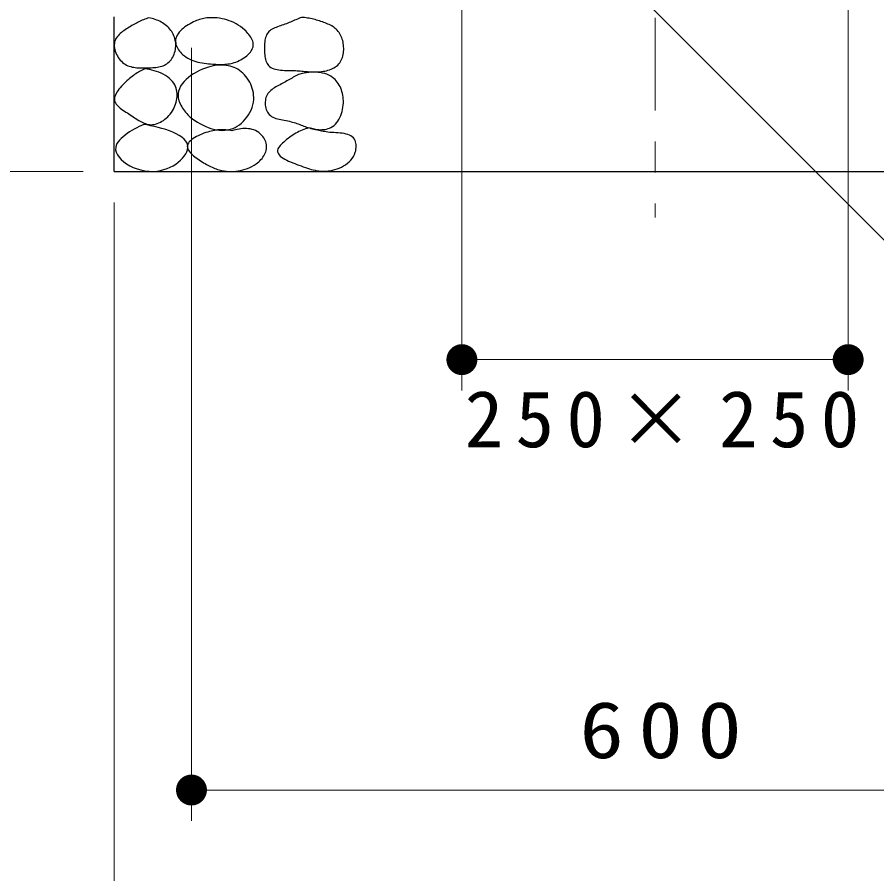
# Model space of a CAD drawing. Units: millimetres on the paper, scale 1:20. Extents: x -365 to 0, y 0 to 257.
# Drawn here: x -139.15 to -111.33, y 64.71 to 92.41 of the extents above; entities that cross this region are included whole.
import ezdxf

# ---------------------------------------------------------------- set-up
doc = ezdxf.new("R2010")
doc.units = ezdxf.units.MM
doc.linetypes.add('USER2', pattern=[6, 3, -1, 1, -1])
doc.layers.add('LY_1', color=7, linetype='Continuous', lineweight=25)
doc.styles.add('ＭＳ ゴシック', font='')
doc.styles.get('ＭＳ ゴシック').set_extended_font_data('MS Gothic')

# ---------------------------------------------------------------- blocks, each defined once
blk = doc.blocks.new('filled_dot')
at = {"color": 0, "linetype": 'Continuous', "lineweight": -2, "const_width": 1.25}
blk.add_lwpolyline([(-0.625, 0, 1), (0.625, 0, 1)], format="xyb", close=True, dxfattribs=at)

msp = doc.modelspace()

# ---------------------------------------------------------------- linework, layer by layer
at = {"layer": 'LY_1', "linetype": 'USER2', "lineweight": 13}
msp.add_line((-118.51, 110.393), (-118.51, 85.939), dxfattribs=at)
at = {"layer": 'LY_1', "lineweight": 13}
for p, q in [((-124.76, 103.27), (-124.76, 80.338)), ((-112.26, 103.27), (-112.26, 80.338)), ((-133.51, 91.42), (-133.51, 66.42)), ((-137.01, 87.42), (-160.884, 87.42)), ((-136.01, 86.42), (-136.01, 56.42)), ((-112.26, 81.338), (-124.76, 81.338)), ((-103.51, 67.42), (-133.51, 67.42))]:
    msp.add_line(p, q, dxfattribs=at)
at = {"layer": 'LY_1', "color": 4}
for q in [(-136.01, 92.42), (-101.01, 87.42)]:
    msp.add_line((-136.01, 87.42), q, dxfattribs=at)
at = {"layer": 'LY_1', "lineweight": 13}
msp.add_lwpolyline([(-122.66, 96.77), (-93.094, 67.205), (-63.094, 67.205)], dxfattribs=at)
at = {"layer": 'LY_1'}
for points in [[(-134.888, 92.391), (-134.932, 92.377), (-134.976, 92.363), (-135.02, 92.347), (-135.062, 92.33), (-135.105, 92.313), (-135.147, 92.294), (-135.188, 92.275), (-135.23, 92.254), (-135.271, 92.233), (-135.313, 92.211), (-135.354, 92.188), (-135.395, 92.165), (-135.437, 92.14), (-135.479, 92.115), (-135.521, 92.09), (-135.565, 92.063), (-135.609, 92.035), (-135.653, 92.007), (-135.695, 91.977), (-135.737, 91.947), (-135.777, 91.915), (-135.816, 91.883), (-135.852, 91.849), (-135.885, 91.814), (-135.915, 91.777), (-135.942, 91.739), (-135.964, 91.699), (-135.983, 91.658), (-135.997, 91.614), (-136.006, 91.567), (-136.01, 91.518), (-136.008, 91.467), (-136.002, 91.416), (-135.992, 91.364), (-135.977, 91.312), (-135.958, 91.261), (-135.935, 91.211), (-135.909, 91.162), (-135.88, 91.114), (-135.848, 91.069), (-135.813, 91.026), (-135.776, 90.986), (-135.737, 90.95), (-135.696, 90.917), (-135.654, 90.889), (-135.611, 90.865), (-135.567, 90.844), (-135.521, 90.827), (-135.475, 90.813), (-135.427, 90.801), (-135.379, 90.792), (-135.329, 90.784), (-135.279, 90.779), (-135.228, 90.776), (-135.177, 90.774), (-135.125, 90.773), (-135.073, 90.773), (-135.02, 90.774), (-134.967, 90.775), (-134.916, 90.776), (-134.865, 90.777), (-134.814, 90.779), (-134.763, 90.782), (-134.713, 90.786), (-134.663, 90.791), (-134.614, 90.798), (-134.566, 90.806), (-134.519, 90.817), (-134.474, 90.829), (-134.429, 90.844), (-134.387, 90.862), (-134.346, 90.882), (-134.307, 90.906), (-134.27, 90.933), (-134.234, 90.965), (-134.201, 91), (-134.17, 91.038), (-134.141, 91.079), (-134.116, 91.122), (-134.093, 91.168), (-134.072, 91.215), (-134.055, 91.264), (-134.041, 91.314), (-134.03, 91.365), (-134.022, 91.416), (-134.018, 91.468), (-134.016, 91.519), (-134.019, 91.57), (-134.024, 91.621), (-134.033, 91.671), (-134.045, 91.719), (-134.06, 91.767), (-134.077, 91.814), (-134.098, 91.859), (-134.121, 91.904), (-134.147, 91.946), (-134.176, 91.987), (-134.206, 92.026), (-134.241, 92.065), (-134.278, 92.102), (-134.317, 92.137), (-134.358, 92.17), (-134.401, 92.2), (-134.445, 92.229), (-134.491, 92.255), (-134.538, 92.279), (-134.586, 92.302), (-134.635, 92.322), (-134.685, 92.34), (-134.735, 92.356), (-134.786, 92.369), (-134.837, 92.381)], [(-132.916, 92.395), (-132.966, 92.392), (-133.014, 92.387), (-133.062, 92.38), (-133.11, 92.371), (-133.157, 92.361), (-133.205, 92.349), (-133.252, 92.335), (-133.3, 92.319), (-133.347, 92.301), (-133.395, 92.282), (-133.444, 92.26), (-133.5, 92.232), (-133.557, 92.202), (-133.613, 92.169), (-133.668, 92.133), (-133.721, 92.096), (-133.772, 92.056), (-133.82, 92.014), (-133.865, 91.971), (-133.905, 91.926), (-133.94, 91.879), (-133.97, 91.83), (-133.994, 91.781), (-134.012, 91.73), (-134.022, 91.678), (-134.025, 91.625), (-134.021, 91.58), (-134.011, 91.535), (-133.997, 91.491), (-133.978, 91.446), (-133.955, 91.402), (-133.928, 91.36), (-133.898, 91.318), (-133.866, 91.279), (-133.831, 91.241), (-133.795, 91.206), (-133.741, 91.16), (-133.684, 91.119), (-133.625, 91.083), (-133.564, 91.051), (-133.501, 91.023), (-133.437, 90.998), (-133.371, 90.978), (-133.304, 90.96), (-133.236, 90.945), (-133.168, 90.932), (-133.099, 90.922), (-133.029, 90.913), (-132.96, 90.906), (-132.891, 90.9), (-132.822, 90.895), (-132.772, 90.892), (-132.722, 90.889), (-132.673, 90.886), (-132.624, 90.885), (-132.575, 90.884), (-132.526, 90.884), (-132.477, 90.886), (-132.427, 90.889), (-132.378, 90.893), (-132.329, 90.9), (-132.28, 90.908), (-132.23, 90.918), (-132.18, 90.931), (-132.129, 90.945), (-132.079, 90.963), (-132.025, 90.984), (-131.971, 91.007), (-131.918, 91.034), (-131.866, 91.063), (-131.815, 91.094), (-131.767, 91.128), (-131.721, 91.163), (-131.678, 91.201), (-131.639, 91.24), (-131.605, 91.281), (-131.574, 91.323), (-131.549, 91.366), (-131.53, 91.411), (-131.517, 91.457), (-131.511, 91.503), (-131.512, 91.546), (-131.518, 91.59), (-131.529, 91.634), (-131.546, 91.678), (-131.566, 91.721), (-131.591, 91.764), (-131.619, 91.807), (-131.65, 91.849), (-131.683, 91.889), (-131.719, 91.929), (-131.756, 91.967), (-131.795, 92.003), (-131.86, 92.06), (-131.928, 92.111), (-131.997, 92.158), (-132.068, 92.2), (-132.141, 92.238), (-132.215, 92.271), (-132.29, 92.3), (-132.366, 92.326), (-132.444, 92.347), (-132.521, 92.364), (-132.6, 92.377), (-132.679, 92.387), (-132.758, 92.393), (-132.837, 92.396)], [(-129.951, 92.405), (-129.995, 92.388), (-130.04, 92.37), (-130.084, 92.351), (-130.128, 92.332), (-130.171, 92.313), (-130.215, 92.293), (-130.259, 92.274), (-130.304, 92.255), (-130.348, 92.236), (-130.394, 92.217), (-130.44, 92.199), (-130.488, 92.182), (-130.534, 92.165), (-130.581, 92.15), (-130.629, 92.134), (-130.676, 92.118), (-130.723, 92.101), (-130.769, 92.084), (-130.814, 92.065), (-130.857, 92.045), (-130.898, 92.023), (-130.937, 92), (-130.972, 91.974), (-131.005, 91.945), (-131.033, 91.913), (-131.058, 91.878), (-131.08, 91.841), (-131.097, 91.8), (-131.112, 91.757), (-131.124, 91.712), (-131.133, 91.665), (-131.139, 91.617), (-131.144, 91.567), (-131.148, 91.516), (-131.149, 91.464), (-131.15, 91.412), (-131.149, 91.358), (-131.148, 91.304), (-131.145, 91.25), (-131.14, 91.197), (-131.134, 91.145), (-131.126, 91.095), (-131.115, 91.047), (-131.101, 91.001), (-131.085, 90.958), (-131.065, 90.918), (-131.042, 90.881), (-131.016, 90.848), (-130.98, 90.815), (-130.94, 90.787), (-130.896, 90.764), (-130.847, 90.745), (-130.796, 90.729), (-130.741, 90.718), (-130.684, 90.709), (-130.625, 90.702), (-130.564, 90.697), (-130.503, 90.694), (-130.44, 90.692), (-130.377, 90.691), (-130.315, 90.69), (-130.253, 90.689), (-130.192, 90.687), (-130.141, 90.685), (-130.09, 90.681), (-130.041, 90.678), (-129.992, 90.674), (-129.944, 90.669), (-129.896, 90.665), (-129.849, 90.66), (-129.802, 90.656), (-129.755, 90.652), (-129.708, 90.648), (-129.66, 90.645), (-129.613, 90.643), (-129.565, 90.642), (-129.516, 90.641), (-129.467, 90.642), (-129.414, 90.645), (-129.361, 90.649), (-129.307, 90.654), (-129.252, 90.662), (-129.199, 90.671), (-129.146, 90.683), (-129.093, 90.697), (-129.042, 90.713), (-128.992, 90.732), (-128.944, 90.753), (-128.899, 90.777), (-128.855, 90.804), (-128.815, 90.833), (-128.777, 90.866), (-128.742, 90.902), (-128.713, 90.939), (-128.687, 90.978), (-128.664, 91.02), (-128.644, 91.063), (-128.627, 91.109), (-128.613, 91.157), (-128.601, 91.205), (-128.593, 91.255), (-128.587, 91.305), (-128.584, 91.357), (-128.584, 91.408), (-128.586, 91.459), (-128.59, 91.51), (-128.597, 91.559), (-128.606, 91.608), (-128.617, 91.655), (-128.631, 91.702), (-128.647, 91.748), (-128.665, 91.792), (-128.686, 91.835), (-128.708, 91.876), (-128.734, 91.915), (-128.761, 91.952), (-128.791, 91.988), (-128.823, 92.021), (-128.857, 92.051), (-128.892, 92.079), (-128.93, 92.105), (-128.969, 92.129), (-129.01, 92.151), (-129.052, 92.172), (-129.094, 92.192), (-129.138, 92.21), (-129.181, 92.228), (-129.226, 92.244), (-129.273, 92.262), (-129.321, 92.278), (-129.368, 92.294), (-129.416, 92.308), (-129.464, 92.322), (-129.512, 92.336), (-129.56, 92.348), (-129.609, 92.359), (-129.657, 92.369), (-129.705, 92.378), (-129.754, 92.386), (-129.803, 92.392), (-129.852, 92.398), (-129.901, 92.402)], [(-135.014, 90.743), (-135.059, 90.723), (-135.103, 90.702), (-135.146, 90.681), (-135.188, 90.658), (-135.229, 90.634), (-135.27, 90.609), (-135.31, 90.582), (-135.35, 90.555), (-135.39, 90.525), (-135.431, 90.495), (-135.471, 90.463), (-135.512, 90.43), (-135.553, 90.394), (-135.599, 90.354), (-135.645, 90.312), (-135.691, 90.268), (-135.736, 90.224), (-135.779, 90.178), (-135.82, 90.131), (-135.859, 90.084), (-135.894, 90.036), (-135.925, 89.988), (-135.952, 89.941), (-135.973, 89.893), (-135.989, 89.847), (-135.999, 89.801), (-136.001, 89.757), (-135.997, 89.713), (-135.986, 89.675), (-135.969, 89.639), (-135.946, 89.603), (-135.919, 89.569), (-135.887, 89.535), (-135.851, 89.502), (-135.812, 89.47), (-135.77, 89.438), (-135.726, 89.407), (-135.68, 89.376), (-135.633, 89.345), (-135.585, 89.315), (-135.537, 89.284), (-135.49, 89.254), (-135.443, 89.223), (-135.397, 89.192), (-135.351, 89.162), (-135.306, 89.133), (-135.262, 89.104), (-135.218, 89.077), (-135.174, 89.051), (-135.131, 89.028), (-135.088, 89.006), (-135.044, 88.987), (-135.001, 88.97), (-134.957, 88.957), (-134.914, 88.946), (-134.869, 88.94), (-134.824, 88.937), (-134.773, 88.939), (-134.722, 88.945), (-134.67, 88.957), (-134.618, 88.972), (-134.567, 88.993), (-134.516, 89.017), (-134.466, 89.045), (-134.417, 89.077), (-134.37, 89.112), (-134.324, 89.15), (-134.279, 89.191), (-134.238, 89.235), (-134.198, 89.281), (-134.161, 89.33), (-134.127, 89.381), (-134.096, 89.434), (-134.068, 89.489), (-134.044, 89.546), (-134.023, 89.603), (-134.006, 89.661), (-133.992, 89.72), (-133.982, 89.779), (-133.977, 89.837), (-133.975, 89.896), (-133.976, 89.953), (-133.982, 90.01), (-133.993, 90.065), (-134.007, 90.119), (-134.025, 90.171), (-134.048, 90.22), (-134.084, 90.281), (-134.127, 90.338), (-134.176, 90.391), (-134.231, 90.441), (-134.29, 90.486), (-134.354, 90.527), (-134.421, 90.565), (-134.491, 90.599), (-134.564, 90.63), (-134.639, 90.657), (-134.714, 90.681), (-134.79, 90.701), (-134.866, 90.718), (-134.941, 90.732)], [(-133.552, 89.179), (-133.478, 89.125), (-133.4, 89.072), (-133.32, 89.021), (-133.237, 88.973), (-133.151, 88.928), (-133.064, 88.887), (-132.975, 88.85), (-132.885, 88.818), (-132.794, 88.792), (-132.703, 88.772), (-132.612, 88.759), (-132.521, 88.753), (-132.431, 88.755), (-132.342, 88.766), (-132.254, 88.787), (-132.177, 88.813), (-132.101, 88.848), (-132.028, 88.889), (-131.958, 88.937), (-131.891, 88.991), (-131.828, 89.05), (-131.769, 89.114), (-131.714, 89.183), (-131.665, 89.256), (-131.621, 89.332), (-131.582, 89.411), (-131.551, 89.493), (-131.525, 89.576), (-131.508, 89.661), (-131.497, 89.746), (-131.495, 89.82), (-131.498, 89.894), (-131.507, 89.967), (-131.521, 90.04), (-131.541, 90.112), (-131.565, 90.182), (-131.593, 90.25), (-131.626, 90.316), (-131.663, 90.38), (-131.704, 90.441), (-131.748, 90.499), (-131.796, 90.553), (-131.847, 90.604), (-131.901, 90.65), (-131.957, 90.692), (-132.013, 90.728), (-132.071, 90.759), (-132.132, 90.786), (-132.194, 90.809), (-132.257, 90.828), (-132.322, 90.842), (-132.389, 90.853), (-132.457, 90.86), (-132.526, 90.862), (-132.596, 90.861), (-132.667, 90.856), (-132.739, 90.848), (-132.811, 90.836), (-132.884, 90.82), (-132.957, 90.8), (-133.057, 90.769), (-133.156, 90.731), (-133.253, 90.687), (-133.348, 90.639), (-133.44, 90.585), (-133.527, 90.527), (-133.608, 90.464), (-133.683, 90.398), (-133.751, 90.328), (-133.81, 90.255), (-133.86, 90.179), (-133.899, 90.101), (-133.926, 90.02), (-133.942, 89.938), (-133.944, 89.854), (-133.938, 89.806), (-133.929, 89.758), (-133.915, 89.709), (-133.898, 89.661), (-133.877, 89.613), (-133.853, 89.565), (-133.826, 89.518), (-133.797, 89.472), (-133.766, 89.426), (-133.733, 89.381), (-133.698, 89.338), (-133.662, 89.296), (-133.626, 89.255), (-133.589, 89.216)], [(-130.001, 90.575), (-130.045, 90.555), (-130.088, 90.535), (-130.131, 90.513), (-130.173, 90.491), (-130.215, 90.469), (-130.257, 90.445), (-130.299, 90.422), (-130.341, 90.398), (-130.383, 90.374), (-130.425, 90.35), (-130.468, 90.326), (-130.511, 90.301), (-130.555, 90.277), (-130.599, 90.254), (-130.644, 90.23), (-130.689, 90.206), (-130.733, 90.182), (-130.777, 90.157), (-130.82, 90.131), (-130.862, 90.104), (-130.901, 90.075), (-130.939, 90.045), (-130.974, 90.012), (-131.006, 89.978), (-131.035, 89.941), (-131.06, 89.901), (-131.082, 89.858), (-131.099, 89.814), (-131.111, 89.768), (-131.12, 89.72), (-131.125, 89.671), (-131.126, 89.621), (-131.123, 89.571), (-131.116, 89.521), (-131.106, 89.473), (-131.092, 89.427), (-131.074, 89.383), (-131.053, 89.342), (-131.028, 89.304), (-130.995, 89.266), (-130.958, 89.234), (-130.918, 89.205), (-130.874, 89.18), (-130.827, 89.159), (-130.778, 89.141), (-130.726, 89.125), (-130.673, 89.112), (-130.618, 89.1), (-130.562, 89.089), (-130.506, 89.078), (-130.45, 89.068), (-130.394, 89.058), (-130.339, 89.047), (-130.285, 89.034), (-130.236, 89.021), (-130.19, 89.007), (-130.143, 88.992), (-130.098, 88.977), (-130.053, 88.96), (-130.009, 88.943), (-129.965, 88.926), (-129.921, 88.909), (-129.877, 88.892), (-129.833, 88.876), (-129.788, 88.86), (-129.742, 88.845), (-129.696, 88.831), (-129.649, 88.818), (-129.599, 88.806), (-129.548, 88.796), (-129.497, 88.787), (-129.445, 88.781), (-129.392, 88.777), (-129.34, 88.775), (-129.289, 88.776), (-129.237, 88.779), (-129.187, 88.786), (-129.138, 88.795), (-129.091, 88.808), (-129.045, 88.825), (-129.001, 88.845), (-128.948, 88.876), (-128.898, 88.913), (-128.852, 88.955), (-128.81, 89.002), (-128.772, 89.053), (-128.737, 89.109), (-128.706, 89.167), (-128.678, 89.229), (-128.655, 89.294), (-128.635, 89.361), (-128.619, 89.429), (-128.607, 89.498), (-128.599, 89.569), (-128.595, 89.639), (-128.595, 89.71), (-128.598, 89.771), (-128.605, 89.831), (-128.614, 89.891), (-128.626, 89.949), (-128.641, 90.007), (-128.659, 90.063), (-128.68, 90.117), (-128.704, 90.169), (-128.73, 90.219), (-128.76, 90.267), (-128.792, 90.313), (-128.827, 90.356), (-128.864, 90.396), (-128.904, 90.433), (-128.947, 90.467), (-129.004, 90.505), (-129.066, 90.537), (-129.13, 90.565), (-129.198, 90.587), (-129.268, 90.605), (-129.34, 90.619), (-129.413, 90.628), (-129.487, 90.633), (-129.562, 90.634), (-129.638, 90.632), (-129.713, 90.626), (-129.787, 90.618), (-129.86, 90.606), (-129.931, 90.592)], [(-135.055, 88.946), (-135.128, 88.912), (-135.204, 88.875), (-135.281, 88.835), (-135.359, 88.792), (-135.437, 88.748), (-135.514, 88.701), (-135.588, 88.652), (-135.659, 88.601), (-135.725, 88.549), (-135.785, 88.495), (-135.839, 88.439), (-135.884, 88.382), (-135.92, 88.324), (-135.947, 88.265), (-135.962, 88.205), (-135.964, 88.124), (-135.945, 88.043), (-135.908, 87.963), (-135.855, 87.884), (-135.786, 87.809), (-135.704, 87.737), (-135.61, 87.67), (-135.505, 87.609), (-135.392, 87.555), (-135.271, 87.509), (-135.145, 87.472), (-135.015, 87.445), (-134.882, 87.429), (-134.749, 87.426), (-134.616, 87.435), (-134.507, 87.454), (-134.401, 87.482), (-134.299, 87.517), (-134.2, 87.56), (-134.107, 87.609), (-134.019, 87.664), (-133.938, 87.724), (-133.864, 87.787), (-133.799, 87.853), (-133.743, 87.921), (-133.696, 87.99), (-133.661, 88.059), (-133.637, 88.128), (-133.625, 88.195), (-133.627, 88.26), (-133.648, 88.335), (-133.688, 88.406), (-133.746, 88.472), (-133.819, 88.534), (-133.905, 88.591), (-134.003, 88.644), (-134.11, 88.692), (-134.224, 88.737), (-134.343, 88.778), (-134.466, 88.814), (-134.589, 88.848), (-134.712, 88.877), (-134.832, 88.904), (-134.947, 88.927)], [(-132.2, 88.739), (-132.251, 88.748), (-132.302, 88.756), (-132.352, 88.762), (-132.403, 88.767), (-132.453, 88.77), (-132.503, 88.771), (-132.554, 88.771), (-132.604, 88.769), (-132.656, 88.765), (-132.708, 88.759), (-132.761, 88.751), (-132.815, 88.741), (-132.87, 88.729), (-132.926, 88.715), (-132.984, 88.699), (-133.045, 88.679), (-133.107, 88.658), (-133.17, 88.634), (-133.231, 88.609), (-133.292, 88.581), (-133.349, 88.551), (-133.405, 88.52), (-133.456, 88.488), (-133.503, 88.454), (-133.544, 88.418), (-133.58, 88.382), (-133.608, 88.344), (-133.63, 88.305), (-133.643, 88.266), (-133.646, 88.226), (-133.642, 88.189), (-133.63, 88.152), (-133.611, 88.115), (-133.587, 88.078), (-133.557, 88.041), (-133.523, 88.005), (-133.485, 87.968), (-133.444, 87.933), (-133.4, 87.897), (-133.355, 87.863), (-133.308, 87.83), (-133.261, 87.797), (-133.214, 87.766), (-133.166, 87.735), (-133.119, 87.706), (-133.072, 87.678), (-133.026, 87.651), (-132.98, 87.626), (-132.935, 87.602), (-132.89, 87.58), (-132.845, 87.559), (-132.8, 87.54), (-132.755, 87.522), (-132.71, 87.506), (-132.665, 87.491), (-132.619, 87.478), (-132.572, 87.466), (-132.525, 87.455), (-132.452, 87.442), (-132.379, 87.433), (-132.304, 87.427), (-132.228, 87.425), (-132.152, 87.426), (-132.075, 87.432), (-131.998, 87.441), (-131.921, 87.454), (-131.845, 87.472), (-131.77, 87.494), (-131.696, 87.52), (-131.623, 87.551), (-131.552, 87.586), (-131.483, 87.626), (-131.416, 87.671), (-131.375, 87.703), (-131.335, 87.736), (-131.297, 87.771), (-131.261, 87.808), (-131.227, 87.847), (-131.196, 87.887), (-131.168, 87.928), (-131.143, 87.971), (-131.121, 88.014), (-131.104, 88.059), (-131.091, 88.105), (-131.082, 88.151), (-131.078, 88.199), (-131.08, 88.244), (-131.085, 88.29), (-131.095, 88.335), (-131.109, 88.38), (-131.127, 88.425), (-131.148, 88.468), (-131.172, 88.51), (-131.2, 88.55), (-131.23, 88.588), (-131.263, 88.623), (-131.298, 88.656), (-131.335, 88.685), (-131.385, 88.717), (-131.437, 88.745), (-131.491, 88.767), (-131.548, 88.784), (-131.606, 88.797), (-131.665, 88.806), (-131.725, 88.811), (-131.786, 88.812), (-131.847, 88.81), (-131.908, 88.805), (-131.968, 88.796), (-132.028, 88.785), (-132.087, 88.772), (-132.144, 88.757)], [(-129.71, 88.831), (-129.766, 88.815), (-129.821, 88.798), (-129.874, 88.779), (-129.927, 88.759), (-129.979, 88.737), (-130.031, 88.713), (-130.082, 88.687), (-130.132, 88.659), (-130.182, 88.63), (-130.232, 88.598), (-130.281, 88.565), (-130.331, 88.53), (-130.38, 88.493), (-130.43, 88.453), (-130.48, 88.412), (-130.522, 88.376), (-130.562, 88.34), (-130.6, 88.302), (-130.636, 88.264), (-130.667, 88.226), (-130.693, 88.189), (-130.712, 88.151), (-130.723, 88.114), (-130.726, 88.073), (-130.718, 88.033), (-130.699, 87.994), (-130.672, 87.957), (-130.636, 87.921), (-130.593, 87.886), (-130.543, 87.853), (-130.488, 87.821), (-130.429, 87.79), (-130.366, 87.76), (-130.301, 87.732), (-130.234, 87.704), (-130.167, 87.678), (-130.1, 87.652), (-130.034, 87.628), (-129.962, 87.601), (-129.892, 87.576), (-129.824, 87.552), (-129.758, 87.53), (-129.695, 87.509), (-129.632, 87.491), (-129.571, 87.475), (-129.511, 87.461), (-129.451, 87.449), (-129.392, 87.44), (-129.332, 87.434), (-129.272, 87.43), (-129.212, 87.43), (-129.151, 87.433), (-129.088, 87.439), (-129.017, 87.449), (-128.945, 87.464), (-128.873, 87.484), (-128.801, 87.507), (-128.729, 87.535), (-128.659, 87.567), (-128.591, 87.603), (-128.526, 87.643), (-128.465, 87.688), (-128.408, 87.737), (-128.356, 87.791), (-128.309, 87.848), (-128.269, 87.91), (-128.236, 87.976), (-128.21, 88.047), (-128.197, 88.095), (-128.189, 88.145), (-128.183, 88.195), (-128.182, 88.245), (-128.185, 88.294), (-128.192, 88.341), (-128.202, 88.386), (-128.217, 88.428), (-128.237, 88.466), (-128.268, 88.508), (-128.305, 88.545), (-128.349, 88.575), (-128.397, 88.599), (-128.451, 88.619), (-128.508, 88.635), (-128.569, 88.647), (-128.633, 88.657), (-128.698, 88.664), (-128.766, 88.67), (-128.834, 88.674), (-128.902, 88.679), (-128.97, 88.683), (-129.037, 88.689), (-129.102, 88.696), (-129.153, 88.703), (-129.202, 88.711), (-129.25, 88.72), (-129.298, 88.73), (-129.344, 88.741), (-129.39, 88.752), (-129.436, 88.764), (-129.481, 88.775), (-129.526, 88.787), (-129.572, 88.799), (-129.617, 88.81), (-129.663, 88.821)]]:
    msp.add_lwpolyline(points, close=True, dxfattribs=at)

# ---------------------------------------------------------------- block references
at = {"layer": 'LY_1', "lineweight": 13, "xscale": 0.4, "yscale": 0.4}
for p in [(-124.76, 81.338), (-133.51, 67.42)]:
    msp.add_blockref('filled_dot', p, dxfattribs=at)
at = {"layer": 'LY_1', "lineweight": 13, "xscale": 0.4, "yscale": 0.4, "rotation": 180}
msp.add_blockref('filled_dot', (-112.26, 81.338), dxfattribs=at)

# ---------------------------------------------------------------- texts
at = {"layer": 'LY_1', "char_height": 1.833, "style": 'ＭＳ ゴシック'}
for s, insert, attachment_point in [('\\T1.32;250×250', (-118.085, 80.338), 2), ('\\T1.33;\\W1.15;600', (-118.094, 68.42), 8)]:
    msp.add_mtext(s, dxfattribs=dict(at, insert=insert, attachment_point=attachment_point))

doc.saveas('drawing.dxf')
